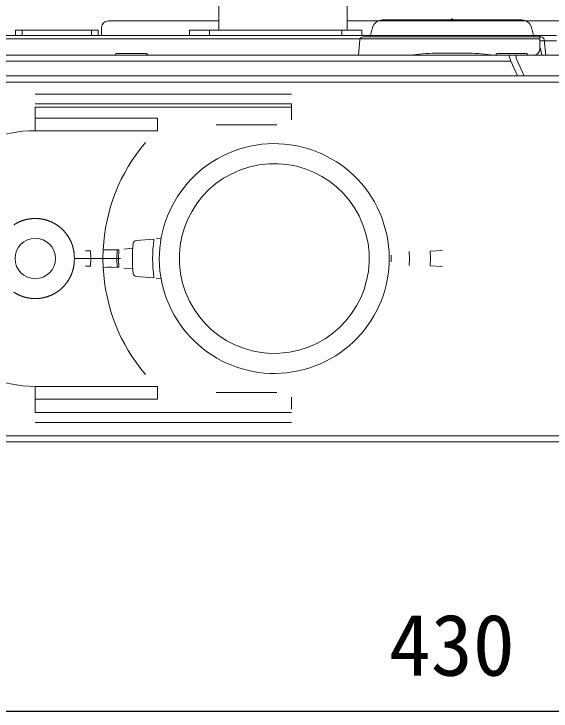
# Model space of a CAD drawing. Units: millimetres, scale not verified. Extents: x -63 to 62, y -56 to 57.
# Drawn here: x -47.29 to -31.33, y -6.54 to 14.18 of the extents above; entities that cross this region are included whole.
import ezdxf
from ezdxf.enums import TextEntityAlignment as Align

# ---------------------------------------------------------------- set-up
doc = ezdxf.new("R2010")
doc.units = ezdxf.units.MM
doc.header["$LTSCALE"] = 0.125
doc.header["$PDMODE"] = 32
doc.header["$PDSIZE"] = 0.0625
doc.layers.add('0-5_GAIKEI', color=7, linetype='Continuous', lineweight=18)
doc.layers.add('0-7_S1', color=1, linetype='Continuous', lineweight=18)
doc.layers.add('0-6_SUNPO', color=7, linetype='Continuous')
doc.styles.add('ＭＳ ゴシック', font='')
doc.styles.get('ＭＳ ゴシック').set_extended_font_data('MS Gothic')

# ---------------------------------------------------------------- blocks, each defined once
blk = doc.blocks.new('D8')
at = {"layer": '0-6_SUNPO'}
blk.add_line((-52.3472, -1.1537), (-13.3472, -1.1537), dxfattribs=at)
at = {"layer": '0-6_SUNPO', "style": 'ＭＳ ゴシック'}
blk.add_text('430', height=1.833, dxfattribs=at).set_placement((-34.7222, -0.6537), align=Align.BOTTOM_LEFT)

msp = doc.modelspace()

# ---------------------------------------------------------------- linework, layer by layer
at = {"layer": '0-5_GAIKEI', "color": 1}
for p, q in [((-36.3442, 14.0037), (-32.2042, 14.0037)), ((-36.7084, 13.5036), (-36.634, 13.7813)), ((-31.84, 13.5036), (-31.9144, 13.7813)), ((-36.9166, 13.5036), (-36.7932, 13.5036)), ((-36.7932, 13.5036), (-31.7553, 13.5036)), ((-31.7553, 13.5036), (-31.6319, 13.5036)), ((-37.0563, 12.9536), (-37.0162, 13.4123)), ((-31.4921, 12.9536), (-31.5323, 13.4123)), ((-44.2852, 12.9536), (-44.2852, 12.9636)), ((-44.2276, 13.0036), (-44.2452, 13.0036)), ((-44.2276, 13.0036), (-43.9076, 13.0036)), ((-43.8652, 13.0036), (-43.9076, 13.0036)), ((-43.8652, 13.0036), (-43.3651, 13.0036)), ((-43.3651, 13.0036), (-43.3551, 13.0036)), ((-43.3151, 12.9536), (-43.3151, 12.9636)), ((-34.774, 13.0208), (-34.274, 13.0208)), ((-34.274, 13.0208), (-33.7739, 13.0208)), ((-32.9741, 12.9636), (-32.9741, 12.9536)), ((-32.9241, 13.0036), (-32.9341, 13.0036)), ((-32.9241, 13.0036), (-32.124, 13.0036)), ((-32.5315, 12.7803), (-32.5854, 12.9536)), ((-32.3663, 12.9536), (-32.3663, 12.8553)), ((-32.3663, 12.8553), (-32.1276, 12.3435)), ((-32.064, 13.0036), (-32.124, 13.0036)), ((-32.024, 12.9636), (-32.024, 12.9536)), ((-14.48, 12.1566), (-54.0685, 12.1566)), ((-46.6554, 11.7949), (-39.0397, 11.7949)), ((-39.0397, 11.5103), (-46.6554, 11.5103)), ((-46.6554, 11.4073), (-39.0397, 11.4073)), ((-46.6554, 11.4073), (-46.6554, 11.0893)), ((-39.0397, 11.5103), (-39.0397, 11.4073)), ((-39.0397, 11.4073), (-39.0397, 11.0324)), ((-46.6554, 10.7124), (-46.6554, 11.0893)), ((-43.0267, 11.0893), (-46.6554, 11.0893)), ((-43.0267, 10.7124), (-43.0267, 11.0893)), ((-41.28, 10.8902), (-39.475, 10.8902)), ((-46.6554, 10.7124), (-43.0267, 10.7124)), ((-43.6558, 7.4457), (-43.1309, 7.4905)), ((-43.1309, 7.4905), (-43.1284, 7.4606)), ((-42.9177, 7.5087), (-43.0591, 7.4966)), ((-45.0145, 7.1423), (-45.0055, 6.913)), ((-44.6369, 7.1757), (-44.6492, 6.913)), ((-44.3389, 7.1758), (-44.2186, 7.1695)), ((-44.1689, 7.1677), (-44.1818, 6.913)), ((-43.7588, 7.2176), (-44.0248, 7.1953)), ((-35.5443, 7.1211), (-35.535, 6.913)), ((-34.5591, 7.1478), (-34.9236, 7.1287)), ((-34.9123, 6.913), (-34.9236, 7.1287)), ((-45.4969, 7.0029), (-45.4921, 6.913)), ((-45.4969, 6.8231), (-45.4921, 6.913)), ((-45.4921, 6.913), (-45.1508, 6.913)), ((-45.4921, 6.913), (-45.1508, 6.913)), ((-45.1508, 6.913), (-45.0055, 6.913)), ((-44.6492, 6.913), (-45.0055, 6.913)), ((-44.6492, 6.913), (-44.3513, 6.913)), ((-44.6492, 6.913), (-44.6369, 6.6503)), ((-44.3513, 6.913), (-44.2316, 6.913)), ((-44.1818, 6.913), (-44.2316, 6.913)), ((-44.2316, 6.913), (-44.1818, 6.913)), ((-44.2186, 6.6565), (-44.2316, 6.913)), ((-44.1202, 6.913), (-44.1818, 6.913)), ((-36.0853, 7.0121), (-36.0835, 6.913)), ((-36.0853, 6.8139), (-36.0835, 6.913)), ((-35.535, 6.913), (-35.5443, 6.7049)), ((-34.9123, 6.913), (-34.9236, 6.6969)), ((-44.3389, 6.6502), (-44.2186, 6.6565)), ((-44.0248, 6.6307), (-43.7589, 6.6084)), ((-34.5598, 6.6782), (-34.9236, 6.6973)), ((-43.1309, 6.3355), (-43.6558, 6.3802)), ((-43.1309, 6.3355), (-43.1284, 6.3654)), ((-43.0591, 6.3294), (-42.9177, 6.3173)), ((-46.6554, 2.7367), (-46.6554, 3.1136)), ((-43.0267, 3.1136), (-46.6554, 3.1136)), ((-43.0267, 2.7367), (-43.0267, 3.1136)), ((-39.475, 2.9358), (-41.28, 2.9358)), ((-46.6554, 2.7367), (-43.0267, 2.7367)), ((-46.6554, 2.434), (-46.6554, 2.7367)), ((-39.0397, 2.434), (-39.0397, 2.7936)), ((-46.6554, 2.3346), (-46.6554, 2.434)), ((-46.6554, 2.3346), (-39.0397, 2.3346)), ((-39.0397, 2.0396), (-46.6554, 2.0396)), ((-54.0628, 1.6434), (-23.1944, 1.6434)), ((-35.6244, 1.4617), (-35.6244, 1.4625)), ((-35.5743, 1.4617), (-35.6244, 1.4617)), ((-35.5743, 1.4625), (-35.5743, 1.4617)), ((-32.9741, 1.4617), (-35.5743, 1.4617)), ((-32.9741, 1.4617), (-32.9741, 1.4625)), ((-32.9241, 1.4617), (-32.9741, 1.4617)), ((-32.9241, 1.4625), (-32.9241, 1.4617))]:
    msp.add_line(p, q, dxfattribs=at)
at = {"layer": '0-5_GAIKEI'}
for p, q in [((-14.2232, 12.9536), (-54.3245, 12.9536)), ((-14.48, 12.3435), (-54.0685, 12.3435)), ((-14.4856, 1.4625), (-54.0628, 1.4625))]:
    msp.add_line(p, q, dxfattribs=at)
at = {"layer": '0-5_GAIKEI', "color": 1}
for points in [[(-32.3278, 12.3435), (-32.5315, 12.7803), (-54.3245, 12.7803)], [(-47.1639, 7.9857), (-47.1568, 7.9892), (-47.1496, 7.9926), (-47.1424, 7.9959), (-47.1352, 7.9992), (-47.128, 8.0025), (-47.1208, 8.0057), (-47.1136, 8.0088), (-47.1063, 8.0119), (-47.099, 8.015), (-47.0917, 8.018), (-47.0844, 8.0209), (-47.077, 8.0238), (-47.0697, 8.0266), (-47.0623, 8.0294), (-47.0549, 8.0321), (-47.0475, 8.0348), (-47.0401, 8.0375), (-47.0326, 8.0401), (-47.0251, 8.0426), (-47.0177, 8.0451), (-47.0102, 8.0475), (-47.0026, 8.0499), (-46.9951, 8.0522), (-46.9875, 8.0545), (-46.98, 8.0567), (-46.9724, 8.0589), (-46.9648, 8.061), (-46.9571, 8.0631), (-46.9495, 8.0651), (-46.9418, 8.0671), (-46.9342, 8.069), (-46.9265, 8.0709), (-46.9187, 8.0727), (-46.911, 8.0745), (-46.9033, 8.0762), (-46.8955, 8.0779), (-46.8877, 8.0795), (-46.8799, 8.081), (-46.8721, 8.0826)], [(-46.8721, 8.0826), (-46.8642, 8.084), (-46.8564, 8.0854), (-46.8485, 8.0868), (-46.8406, 8.0881), (-46.8327, 8.0894), (-46.8249, 8.0905), (-46.817, 8.0917), (-46.8091, 8.0928), (-46.8012, 8.0938), (-46.7933, 8.0948), (-46.7855, 8.0957), (-46.7776, 8.0966), (-46.7697, 8.0974), (-46.7618, 8.0981), (-46.7539, 8.0989), (-46.746, 8.0995), (-46.7382, 8.1001), (-46.7303, 8.1006), (-46.7224, 8.1011), (-46.7145, 8.1016), (-46.7066, 8.102), (-46.6988, 8.1023), (-46.6909, 8.1026), (-46.683, 8.1028), (-46.6751, 8.1029), (-46.6672, 8.103), (-46.6594, 8.1031), (-46.6515, 8.1031), (-46.6436, 8.103), (-46.6357, 8.1029), (-46.6278, 8.1028), (-46.6199, 8.1026), (-46.6121, 8.1023), (-46.6042, 8.102), (-46.5963, 8.1016), (-46.5884, 8.1011), (-46.5805, 8.1006), (-46.5727, 8.1001), (-46.5648, 8.0995)], [(-46.5648, 8.0995), (-46.5569, 8.0989), (-46.549, 8.0981), (-46.5411, 8.0974), (-46.5332, 8.0966), (-46.5254, 8.0957), (-46.5175, 8.0948), (-46.5096, 8.0938), (-46.5017, 8.0928), (-46.4938, 8.0917), (-46.4859, 8.0905), (-46.4781, 8.0893), (-46.4702, 8.0881), (-46.4623, 8.0868), (-46.4544, 8.0854), (-46.4466, 8.084), (-46.4387, 8.0826), (-46.4309, 8.081), (-46.4231, 8.0795), (-46.4153, 8.0779), (-46.4075, 8.0762), (-46.3998, 8.0745), (-46.3921, 8.0727), (-46.3843, 8.0709), (-46.3767, 8.069), (-46.369, 8.0671), (-46.3613, 8.0651), (-46.3537, 8.0631), (-46.346, 8.061), (-46.3384, 8.0589), (-46.3308, 8.0567), (-46.3233, 8.0545), (-46.3157, 8.0522), (-46.3082, 8.0499), (-46.3007, 8.0475), (-46.2932, 8.0451), (-46.2857, 8.0426), (-46.2782, 8.04), (-46.2708, 8.0375), (-46.2633, 8.0348)], [(-47.2951, 7.9108), (-47.2885, 7.9151), (-47.2818, 7.9194), (-47.2752, 7.9237), (-47.2684, 7.9279), (-47.2617, 7.9321), (-47.2549, 7.9362), (-47.2481, 7.9403), (-47.2412, 7.9443), (-47.2343, 7.9483), (-47.2274, 7.9523), (-47.2204, 7.9562), (-47.2134, 7.9601), (-47.2064, 7.9639), (-47.1994, 7.9677), (-47.1923, 7.9714), (-47.1852, 7.975), (-47.1781, 7.9786), (-47.171, 7.9822), (-47.1639, 7.9857)], [(-46.2633, 8.0348), (-46.2559, 8.0321), (-46.2485, 8.0294), (-46.2411, 8.0266), (-46.2338, 8.0238), (-46.2264, 8.0209), (-46.2191, 8.0179), (-46.2118, 8.0149), (-46.2045, 8.0119), (-46.1973, 8.0088), (-46.19, 8.0057), (-46.1828, 8.0025), (-46.1756, 7.9992), (-46.1684, 7.9959), (-46.1612, 7.9925), (-46.154, 7.9891), (-46.1469, 7.9857), (-46.1398, 7.9822), (-46.1326, 7.9786), (-46.1256, 7.975), (-46.1185, 7.9713), (-46.1114, 7.9676), (-46.1044, 7.9639), (-46.0974, 7.96), (-46.0904, 7.9562), (-46.0834, 7.9523), (-46.0765, 7.9483), (-46.0696, 7.9443), (-46.0627, 7.9403), (-46.0559, 7.9362), (-46.0491, 7.9321), (-46.0424, 7.9279), (-46.0356, 7.9237), (-46.029, 7.9194), (-46.0223, 7.9151), (-46.0157, 7.9108), (-46.0091, 7.9064), (-46.0025, 7.902), (-45.996, 7.8975), (-45.9895, 7.893)], [(-45.9895, 7.893), (-45.9831, 7.8884), (-45.9767, 7.8838), (-45.9703, 7.8792), (-45.9639, 7.8745), (-45.9576, 7.8698), (-45.9513, 7.865), (-45.9451, 7.8602), (-45.9389, 7.8554), (-45.9327, 7.8505), (-45.9265, 7.8456), (-45.9204, 7.8406), (-45.9143, 7.8356), (-45.9083, 7.8305), (-45.9023, 7.8254), (-45.8963, 7.8203), (-45.8904, 7.8151), (-45.8844, 7.8099), (-45.8786, 7.8046), (-45.8727, 7.7993), (-45.8669, 7.7939), (-45.8611, 7.7885), (-45.8554, 7.7831), (-45.8497, 7.7776), (-45.844, 7.7721), (-45.8383, 7.7665), (-45.8327, 7.7609), (-45.8272, 7.7553), (-45.8216, 7.7496), (-45.8161, 7.7439), (-45.8106, 7.7381), (-45.8052, 7.7323), (-45.7998, 7.7264), (-45.7944, 7.7205), (-45.7891, 7.7145), (-45.7838, 7.7085), (-45.7785, 7.7025), (-45.7733, 7.6965), (-45.7682, 7.6904), (-45.7631, 7.6843)], [(-45.7631, 7.6843), (-45.758, 7.6782), (-45.753, 7.672), (-45.748, 7.6658), (-45.7431, 7.6596), (-45.7382, 7.6534), (-45.7334, 7.6471), (-45.7286, 7.6408), (-45.7239, 7.6344), (-45.7192, 7.6281), (-45.7145, 7.6217), (-45.7099, 7.6153), (-45.7054, 7.6088), (-45.7009, 7.6023), (-45.6964, 7.5958), (-45.692, 7.5893), (-45.6876, 7.5827), (-45.6833, 7.5761), (-45.679, 7.5695), (-45.6748, 7.5629), (-45.6706, 7.5562), (-45.6665, 7.5495), (-45.6624, 7.5427), (-45.6583, 7.536), (-45.6543, 7.5292), (-45.6503, 7.5224), (-45.6464, 7.5155), (-45.6425, 7.5086), (-45.6387, 7.5017), (-45.6349, 7.4948), (-45.6312, 7.4878), (-45.6275, 7.4809), (-45.6239, 7.4738), (-45.6203, 7.4668), (-45.6167, 7.4597), (-45.6132, 7.4526), (-45.6098, 7.4455), (-45.6064, 7.4383), (-45.603, 7.4311), (-45.5997, 7.4239)], [(-45.5997, 7.4239), (-45.5964, 7.4166), (-45.5932, 7.4093), (-45.59, 7.402), (-45.5869, 7.3947), (-45.5838, 7.3873), (-45.5807, 7.3799), (-45.5778, 7.3725), (-45.5748, 7.3651), (-45.572, 7.3577), (-45.5691, 7.3502), (-45.5664, 7.3428), (-45.5637, 7.3353), (-45.561, 7.3278), (-45.5584, 7.3203), (-45.5558, 7.3128), (-45.5533, 7.3053), (-45.5509, 7.2978), (-45.5485, 7.2902), (-45.5462, 7.2827), (-45.5439, 7.2751), (-45.5416, 7.2675), (-45.5395, 7.2599), (-45.5373, 7.2523), (-45.5353, 7.2447), (-45.5332, 7.2371), (-45.5313, 7.2295), (-45.5293, 7.2218), (-45.5275, 7.2142), (-45.5257, 7.2065), (-45.5239, 7.1988), (-45.5222, 7.1911), (-45.5205, 7.1834), (-45.5189, 7.1757), (-45.5173, 7.168), (-45.5158, 7.1602), (-45.5144, 7.1525), (-45.513, 7.1447), (-45.5116, 7.1369), (-45.5104, 7.1292)], [(-45.5104, 7.1292), (-45.5091, 7.1214), (-45.5079, 7.1135), (-45.5068, 7.1057), (-45.5057, 7.0979), (-45.5047, 7.09), (-45.5037, 7.0822), (-45.5028, 7.0743), (-45.5019, 7.0664), (-45.5011, 7.0585), (-45.5003, 7.0506), (-45.4996, 7.0427), (-45.4989, 7.0348), (-45.4983, 7.0268), (-45.4978, 7.0189), (-45.4973, 7.0109), (-45.4969, 7.0029)], [(-44.3513, 6.913), (-44.2316, 6.913), (-44.2186, 7.1695)], [(-44.6492, 6.913), (-45.0055, 6.913), (-45.0145, 6.6837)], [(-44.1202, 6.913), (-44.1818, 6.913), (-44.1689, 6.6582)], [(-45.5997, 6.4021), (-45.5964, 6.4094), (-45.5932, 6.4166), (-45.59, 6.424), (-45.5869, 6.4313), (-45.5838, 6.4387), (-45.5807, 6.4461), (-45.5778, 6.4535), (-45.5748, 6.4609), (-45.572, 6.4683), (-45.5691, 6.4758), (-45.5664, 6.4832), (-45.5637, 6.4907), (-45.561, 6.4982), (-45.5584, 6.5057), (-45.5558, 6.5132), (-45.5533, 6.5207), (-45.5509, 6.5282), (-45.5485, 6.5358), (-45.5462, 6.5433), (-45.5439, 6.5509), (-45.5416, 6.5585), (-45.5395, 6.566), (-45.5373, 6.5736), (-45.5353, 6.5813), (-45.5332, 6.5889), (-45.5313, 6.5965), (-45.5293, 6.6042), (-45.5275, 6.6118), (-45.5257, 6.6195), (-45.5239, 6.6272), (-45.5222, 6.6349), (-45.5205, 6.6426), (-45.5189, 6.6503), (-45.5173, 6.658), (-45.5158, 6.6658), (-45.5144, 6.6735), (-45.513, 6.6813), (-45.5116, 6.689), (-45.5104, 6.6968)], [(-45.5104, 6.6968), (-45.5091, 6.7046), (-45.5079, 6.7124), (-45.5068, 6.7203), (-45.5057, 6.7281), (-45.5047, 6.736), (-45.5037, 6.7438), (-45.5028, 6.7517), (-45.5019, 6.7596), (-45.5011, 6.7675), (-45.5003, 6.7754), (-45.4996, 6.7833), (-45.4989, 6.7912), (-45.4983, 6.7992), (-45.4978, 6.8071), (-45.4973, 6.8151), (-45.4969, 6.8231)], [(-45.7631, 6.1417), (-45.758, 6.1478), (-45.753, 6.154), (-45.748, 6.1602), (-45.7431, 6.1664), (-45.7382, 6.1726), (-45.7334, 6.1789), (-45.7286, 6.1852), (-45.7239, 6.1915), (-45.7192, 6.1979), (-45.7145, 6.2043), (-45.7099, 6.2107), (-45.7054, 6.2172), (-45.7009, 6.2237), (-45.6964, 6.2302), (-45.692, 6.2367), (-45.6876, 6.2433), (-45.6833, 6.2499), (-45.679, 6.2565), (-45.6748, 6.2631), (-45.6706, 6.2698), (-45.6665, 6.2765), (-45.6624, 6.2832), (-45.6583, 6.29), (-45.6543, 6.2968), (-45.6503, 6.3036), (-45.6464, 6.3105), (-45.6425, 6.3173), (-45.6387, 6.3242), (-45.6349, 6.3312), (-45.6312, 6.3381), (-45.6275, 6.3451), (-45.6239, 6.3522), (-45.6203, 6.3592), (-45.6167, 6.3663), (-45.6132, 6.3734), (-45.6098, 6.3805), (-45.6064, 6.3877), (-45.603, 6.3949), (-45.5997, 6.4021)], [(-45.9895, 5.933), (-45.9831, 5.9376), (-45.9767, 5.9422), (-45.9703, 5.9468), (-45.9639, 5.9515), (-45.9576, 5.9562), (-45.9513, 5.961), (-45.9451, 5.9658), (-45.9389, 5.9706), (-45.9327, 5.9755), (-45.9265, 5.9804), (-45.9204, 5.9854), (-45.9143, 5.9904), (-45.9083, 5.9955), (-45.9023, 6.0006), (-45.8963, 6.0057), (-45.8904, 6.0109), (-45.8844, 6.0161), (-45.8786, 6.0214), (-45.8727, 6.0267), (-45.8669, 6.0321), (-45.8611, 6.0374), (-45.8554, 6.0429), (-45.8497, 6.0484), (-45.844, 6.0539), (-45.8383, 6.0594), (-45.8327, 6.0651), (-45.8272, 6.0707), (-45.8216, 6.0764), (-45.8161, 6.0821), (-45.8106, 6.0879), (-45.8052, 6.0937), (-45.7998, 6.0996), (-45.7944, 6.1055), (-45.7891, 6.1115), (-45.7838, 6.1174), (-45.7785, 6.1235), (-45.7733, 6.1295), (-45.7682, 6.1356), (-45.7631, 6.1417)], [(-47.2951, 5.9152), (-47.2885, 5.9108), (-47.2818, 5.9065), (-47.2752, 5.9023), (-47.2684, 5.8981), (-47.2617, 5.8939), (-47.2549, 5.8898), (-47.2481, 5.8857), (-47.2412, 5.8816), (-47.2343, 5.8776), (-47.2274, 5.8737), (-47.2204, 5.8698), (-47.2134, 5.8659), (-47.2064, 5.8621), (-47.1994, 5.8583), (-47.1923, 5.8546), (-47.1852, 5.851), (-47.1781, 5.8473), (-47.171, 5.8438), (-47.1639, 5.8403)], [(-47.1639, 5.8403), (-47.1568, 5.8368), (-47.1496, 5.8334), (-47.1424, 5.8301), (-47.1352, 5.8268), (-47.128, 5.8235), (-47.1208, 5.8203), (-47.1136, 5.8172), (-47.1063, 5.8141), (-47.099, 5.811), (-47.0917, 5.808), (-47.0844, 5.8051), (-47.077, 5.8022), (-47.0697, 5.7994), (-47.0623, 5.7966), (-47.0549, 5.7938), (-47.0475, 5.7912), (-47.0401, 5.7885), (-47.0326, 5.7859), (-47.0251, 5.7834), (-47.0177, 5.7809), (-47.0102, 5.7785), (-47.0026, 5.7761), (-46.9951, 5.7738), (-46.9875, 5.7715), (-46.98, 5.7693), (-46.9724, 5.7671), (-46.9648, 5.765), (-46.9571, 5.7629), (-46.9495, 5.7609), (-46.9418, 5.7589), (-46.9342, 5.757), (-46.9265, 5.7551), (-46.9187, 5.7533), (-46.911, 5.7515), (-46.9033, 5.7498), (-46.8955, 5.7481), (-46.8877, 5.7465), (-46.8799, 5.7449), (-46.8721, 5.7434)], [(-46.2633, 5.7912), (-46.2559, 5.7938), (-46.2485, 5.7966), (-46.2411, 5.7994), (-46.2338, 5.8022), (-46.2264, 5.8051), (-46.2191, 5.808), (-46.2118, 5.811), (-46.2045, 5.8141), (-46.1973, 5.8172), (-46.19, 5.8203), (-46.1828, 5.8235), (-46.1756, 5.8268), (-46.1684, 5.8301), (-46.1612, 5.8334), (-46.154, 5.8368), (-46.1469, 5.8403), (-46.1398, 5.8438), (-46.1326, 5.8474), (-46.1256, 5.851), (-46.1185, 5.8546), (-46.1114, 5.8584), (-46.1044, 5.8621), (-46.0974, 5.8659), (-46.0904, 5.8698), (-46.0834, 5.8737), (-46.0765, 5.8777), (-46.0696, 5.8817), (-46.0627, 5.8857), (-46.0559, 5.8898), (-46.0491, 5.8939), (-46.0424, 5.8981), (-46.0356, 5.9023), (-46.029, 5.9066), (-46.0223, 5.9109), (-46.0157, 5.9152), (-46.0091, 5.9196), (-46.0025, 5.924), (-45.996, 5.9285), (-45.9895, 5.933)], [(-46.8721, 5.7434), (-46.8642, 5.742), (-46.8564, 5.7406), (-46.8485, 5.7392), (-46.8406, 5.7379), (-46.8327, 5.7366), (-46.8249, 5.7354), (-46.817, 5.7343), (-46.8091, 5.7332), (-46.8012, 5.7322), (-46.7933, 5.7312), (-46.7855, 5.7303), (-46.7776, 5.7294), (-46.7697, 5.7286), (-46.7618, 5.7278), (-46.7539, 5.7271), (-46.746, 5.7265), (-46.7382, 5.7259), (-46.7303, 5.7253), (-46.7224, 5.7248), (-46.7145, 5.7244), (-46.7066, 5.724), (-46.6988, 5.7237), (-46.6909, 5.7234), (-46.683, 5.7232), (-46.6751, 5.7231), (-46.6672, 5.7229), (-46.6594, 5.7229), (-46.6515, 5.7229), (-46.6436, 5.7229), (-46.6357, 5.7231), (-46.6278, 5.7232), (-46.6199, 5.7234), (-46.6121, 5.7237), (-46.6042, 5.724), (-46.5963, 5.7244), (-46.5884, 5.7249), (-46.5805, 5.7253), (-46.5727, 5.7259), (-46.5648, 5.7265)], [(-46.5648, 5.7265), (-46.5569, 5.7271), (-46.549, 5.7278), (-46.5411, 5.7286), (-46.5332, 5.7294), (-46.5254, 5.7303), (-46.5175, 5.7312), (-46.5096, 5.7322), (-46.5017, 5.7332), (-46.4938, 5.7343), (-46.4859, 5.7354), (-46.4781, 5.7366), (-46.4702, 5.7379), (-46.4623, 5.7392), (-46.4544, 5.7406), (-46.4466, 5.742), (-46.4387, 5.7434), (-46.4309, 5.7449), (-46.4231, 5.7465), (-46.4153, 5.7481), (-46.4075, 5.7498), (-46.3998, 5.7515), (-46.3921, 5.7533), (-46.3843, 5.7551), (-46.3767, 5.757), (-46.369, 5.7589), (-46.3613, 5.7609), (-46.3537, 5.7629), (-46.346, 5.765), (-46.3384, 5.7671), (-46.3308, 5.7693), (-46.3233, 5.7715), (-46.3157, 5.7738), (-46.3082, 5.7761), (-46.3007, 5.7785), (-46.2932, 5.7809), (-46.2857, 5.7834), (-46.2782, 5.7859), (-46.2708, 5.7885), (-46.2633, 5.7912)]]:
    msp.add_lwpolyline(points, dxfattribs=at)
for centre, radius, start, end in [((-36.3442, 13.7037), 0.3, 90, 165), ((-32.2042, 13.7037), 0.3, 15, 90), ((-36.9166, 13.4036), 0.1, 90, 175), ((-31.6319, 13.4036), 0.1, 5, 90), ((-44.2452, 12.9636), 0.04, 90, 180), ((-43.3551, 12.9636), 0.04, 0, 90), ((-34.274, 3.227), 9.8066, 92.92284, 97.32387), ((-34.274, 3.227), 9.8066, 82.67613, 87.07716), ((-32.9341, 12.9636), 0.04, 90, 180), ((-32.064, 12.9636), 0.04, 0, 90), ((-39.5547, 6.913), 3.4153, 105, 285), ((-39.5547, 6.913), 3.4153, 285, 105), ((-39.5547, 6.913), 2.8203, 105, 285), ((-39.5547, 6.913), 2.8203, 285, 105), ((-46.6554, 6.913), 0.6001, 0, 180), ((-39.5547, 6.913), 3.6153, 171.28827, 188.71173), ((-39.5547, 6.913), 4.2154, 173.95906, 186.04094), ((-43.6473, 7.3461), 0.1, 94.87213, 173.95906), ((-46.6554, 6.913), 0.6001, 180, 0), ((-43.6473, 6.4799), 0.1, 186.04094, 265.12787)]:
    msp.add_arc(centre, radius, start, end, dxfattribs=at)
for centre, major_axis, ratio, start_param, end_param in [((-46.6554, 6.9546), (0, -3.7577), 0.999985, 3.1415927, 4.6655307), ((-39.3247, 6.9266), (0, -5.3181), 0.999985, 4.0100135, 4.6655307), ((-45.0145, 7.1501), (-0.1499, -0.0059), 0.052296, 0.2444695, 1.5687393), ((-44.6369, 7.1914), (-0.2997, 0.0141), 0.052279, 1.5732478, 3.036729), ((-44.1689, 7.1669), (-0.0499, 0.0025), 0.01743, 4.7132704, 6.1784496), ((-46.6554, 6.8714), (0, -3.7577), 0.999985, 4.7592473, 6.2831853), ((-45.0145, 6.6759), (0.1499, -0.0059), 0.052296, 1.5728534, 2.8971232), ((-44.6369, 6.6346), (0.2997, 0.0141), 0.052279, 0.1048637, 1.5683449), ((-39.3247, 6.8994), (0, -5.3181), 0.999985, 4.7592473, 5.4147644), ((-44.1689, 6.6591), (0.0499, 0.0025), 0.01743, 3.2463284, 4.7115075)]:
    msp.add_ellipse(centre, major_axis=major_axis, ratio=ratio, start_param=start_param, end_param=end_param, dxfattribs=at)
msp.add_point((-34.2742, 14.0037), dxfattribs=at)
at = {"layer": '0-7_S1'}
for p, q in [((-41.2056, 16.7896), (-41.2056, 13.7011)), ((-37.3892, 13.7011), (-37.3892, 16.7896)), ((-41.2055, 13.9765), (-44.4897, 13.9765)), ((-30.976, 13.9765), (-37.3892, 13.9765)), ((-47.2438, 13.7011), (-47.0471, 13.7011)), ((-47.2438, 13.5437), (-47.2438, 13.7011)), ((-47.0471, 13.7011), (-47.0471, 13.5437)), ((-44.9815, 13.7011), (-47.0471, 13.7011)), ((-44.9815, 13.5437), (-44.9815, 13.7011)), ((-44.9815, 13.7011), (-44.7848, 13.7011)), ((-44.7848, 13.7011), (-44.7848, 13.5437)), ((-44.6864, 13.7798), (-44.6864, 13.5437)), ((-42.07, 13.7011), (-42.07, 13.5437)), ((-41.4798, 13.7011), (-42.07, 13.7011)), ((-41.4799, 13.5437), (-41.4799, 13.7011)), ((-37.5454, 13.7011), (-41.4799, 13.7011)), ((-37.5454, 13.7011), (-37.5454, 13.5437)), ((-36.9553, 13.7011), (-37.5454, 13.7011)), ((-36.9553, 13.5437), (-36.9553, 13.7011)), ((-47.5192, 13.5437), (-31.6646, 13.5437)), ((-31.6646, 13.5437), (-31.1728, 13.5437)), ((-31.6646, 13.4454), (-31.6646, 13.5437)), ((-31.6646, 13.4454), (-47.5192, 13.4454)), ((-31.6646, 13.1503), (-31.6646, 13.4454)), ((-31.1728, 13.3864), (-31.6646, 13.3864)), ((-31.6468, 13.1575), (-31.6646, 13.1575)), ((-31.6468, 13.1575), (-31.6108, 12.9536)), ((-47.3225, 12.9536), (-31.8613, 12.9536))]:
    msp.add_line(p, q, dxfattribs=at)
for centre, radius, start, end in [((-44.4897, 13.7798), 0.1967, 89.99998, 179.99996), ((-31.8613, 13.1503), 0.1967, 270, 359.99998), ((-31.7437, 13.1405), 0.0984, 10, 36.47675)]:
    msp.add_arc(centre, radius, start, end, dxfattribs=at)

# ---------------------------------------------------------------- block references
at = {"layer": '0-6_SUNPO'}
msp.add_blockref('D8', (-1.4291, -5.3839), dxfattribs=at)

doc.saveas('drawing.dxf')
